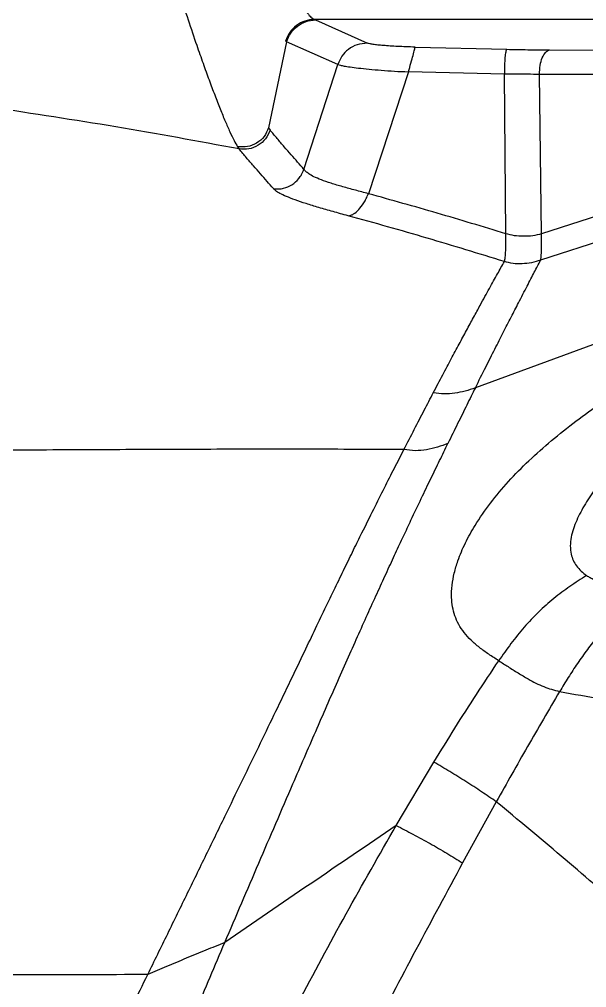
# Model space of a CAD drawing. Extents: x 400 to 501, y 484 to 634.
# Drawn here: x 461.02 to 468.83, y 574.96 to 588.31 of the extents above; entities that cross this region are included whole.
import ezdxf

# ---------------------------------------------------------------- set-up
doc = ezdxf.new("R2010")
doc.units = 0
doc.header["$MEASUREMENT"] = 0
doc.layers.add('DIM', color=3, linetype='Continuous')
doc.layers.add('GEOMETRY', color=3, linetype='Continuous', lineweight=25)

# ---------------------------------------------------------------- blocks, each defined once
blk = doc.blocks.new('2026 GRANDEE')
at = {"layer": 'GEOMETRY', "ltscale": 16}
for p, q in [((14.654, -8.53), (14.67, -8.538)), ((25.286, -8.53), (14.654, -8.53)), ((14.273, -8.839), (14.026, -10.025)), ((14.273, -8.839), (14.257, -8.828)), ((16.046, -8.912), (17.306, -8.942)), ((17.895, -8.95), (24.327, -8.966)), ((14.512, -10.597), (14.98, -9.15)), ((15.95, -9.252), (15.4, -10.933)), ((17.273, -9.284), (15.95, -9.252)), ((17.293, -11.485), (17.273, -9.284)), ((24.538, -9.305), (17.757, -9.288)), ((17.786, -11.486), (17.757, -9.288)), ((24.538, -9.305), (17.786, -11.486)), ((24.733, -9.592), (17.771, -11.851)), ((14.026, -10.025), (14.045, -10.055)), ((13.599, -10.285), (13.619, -10.316)), ((21.839, -11.776), (16.873, -13.609)), ((15.783, -19.64), (16.303, -18.767)), ((17.162, -19.315), (16.697, -20.158))]:
    blk.add_line(p, q, dxfattribs=at)
at = {"layer": 'GEOMETRY', "ltscale": 16, "flags": 128}
for points in [[(14.67, -8.538), (15.028, -8.697), (15.388, -8.857)], [(14.98, -9.15), (14.626, -8.994), (14.273, -8.839)]]:
    blk.add_lwpolyline(points, dxfattribs=at)
at = {"layer": 'GEOMETRY', "ltscale": 16}
for points, knots in [([(12.289, -6.464), (12.314, -6.554), (12.365, -6.733), (12.442, -6.999), (12.519, -7.259), (12.595, -7.513), (12.687, -7.815), (12.795, -8.16), (12.917, -8.538), (13.026, -8.862), (13.122, -9.137), (13.205, -9.366), (13.284, -9.576), (13.358, -9.767), (13.428, -9.937), (13.493, -10.084), (13.551, -10.205), (13.583, -10.258), (13.599, -10.285)], [0, 0, 0, 0, 0.0505102, 0.1007439, 0.1511442, 0.2007042, 0.2497161, 0.3322114, 0.4138029, 0.4954936, 0.5572359, 0.6188505, 0.679462, 0.7411536, 0.8045184, 0.867997, 0.9338919, 1, 1, 1, 1]), ([(14.231, -7.584), (14.249, -7.647), (14.287, -7.774), (14.344, -7.957), (14.4, -8.127), (14.459, -8.272), (14.518, -8.384), (14.573, -8.462), (14.62, -8.512), (14.643, -8.524), (14.654, -8.53)], [0, 0, 0, 0, 0.129064, 0.264309, 0.400795, 0.536564, 0.666406, 0.784291, 0.89571, 1, 1, 1, 1]), ([(14.654, -8.53), (14.61, -8.534), (14.523, -8.544), (14.405, -8.609), (14.309, -8.704), (14.274, -8.786), (14.257, -8.828)], [0, 0, 0, 0, 0.249897, 0.499805, 0.74982, 1, 1, 1, 1]), ([(14.273, -8.839), (14.29, -8.797), (14.324, -8.714), (14.42, -8.618), (14.538, -8.552), (14.626, -8.542), (14.67, -8.538)], [0, 0, 0, 0, 0.250179, 0.500195, 0.750104, 1, 1, 1, 1]), ([(15.388, -8.857), (15.339, -8.861), (15.245, -8.869), (15.123, -8.937), (15.029, -9.031), (14.996, -9.11), (14.98, -9.15)], [0, 0, 0, 0, 0.271864, 0.52325, 0.76229, 1, 1, 1, 1]), ([(16.046, -8.912), (16.003, -8.91), (15.918, -8.908), (15.802, -8.903), (15.697, -8.897), (15.605, -8.89), (15.527, -8.883), (15.464, -8.875), (15.414, -8.866), (15.397, -8.86), (15.388, -8.857)], [0, 0, 0, 0, 0.1280986, 0.2538685, 0.377696, 0.5004747, 0.6230256, 0.746405, 0.8719338, 1, 1, 1, 1]), ([(15.95, -9.252), (15.962, -9.211), (15.988, -9.128), (16.017, -9.018), (16.033, -8.953), (16.042, -8.921), (16.044, -8.915), (16.046, -8.912)], [0, 0, 0, 0, 0.236095, 0.473989, 0.726071, 0.860483, 1, 1, 1, 1]), ([(17.306, -8.942), (17.303, -8.945), (17.298, -8.952), (17.289, -8.985), (17.28, -9.049), (17.274, -9.157), (17.273, -9.242), (17.273, -9.284)], [0, 0, 0, 0, 0.140233, 0.274257, 0.524894, 0.762787, 1, 1, 1, 1]), ([(17.306, -8.942), (17.402, -8.944), (17.594, -8.948), (17.795, -8.949), (17.895, -8.95)], [0, 0, 0, 0, 0.4991302, 1, 1, 1, 1]), ([(17.757, -9.288), (17.758, -9.246), (17.761, -9.159), (17.793, -9.053), (17.842, -8.974), (17.877, -8.958), (17.895, -8.95)], [0, 0, 0, 0, 0.236328, 0.474382, 0.726743, 1, 1, 1, 1]), ([(14.98, -9.15), (14.99, -9.154), (15.012, -9.162), (15.063, -9.173), (15.143, -9.185), (15.258, -9.2), (15.405, -9.216), (15.575, -9.231), (15.759, -9.245), (15.886, -9.249), (15.95, -9.252)], [0, 0, 0, 0, 0.12575, 0.250729, 0.375573, 0.500616, 0.625746, 0.750572, 0.875037, 1, 1, 1, 1]), ([(17.757, -9.288), (17.702, -9.288), (17.591, -9.286), (17.429, -9.286), (17.325, -9.285), (17.273, -9.284)], [0, 0, 0, 0, 0.3302541, 0.6705235, 1, 1, 1, 1]), ([(14.026, -10.025), (14.007, -10.066), (13.971, -10.15), (13.864, -10.24), (13.735, -10.293), (13.644, -10.288), (13.599, -10.285)], [0, 0, 0, 0, 0.25027, 0.500293, 0.750158, 1, 1, 1, 1]), ([(14.045, -10.055), (14.027, -10.097), (13.991, -10.181), (13.884, -10.272), (13.755, -10.325), (13.665, -10.319), (13.619, -10.316)], [0, 0, 0, 0, 0.250005, 0.5, 0.749995, 1, 1, 1, 1]), ([(14.512, -10.597), (14.483, -10.564), (14.424, -10.497), (14.334, -10.394), (14.24, -10.286), (14.144, -10.173), (14.078, -10.094), (14.045, -10.055)], [0, 0, 0, 0, 0.186846, 0.381606, 0.582817, 0.789149, 1, 1, 1, 1]), ([(14.091, -10.861), (14.062, -10.828), (14.003, -10.761), (13.912, -10.658), (13.817, -10.55), (13.719, -10.436), (13.653, -10.356), (13.619, -10.316)], [0, 0, 0, 0, 0.186081, 0.380562, 0.581886, 0.788597, 1, 1, 1, 1]), ([(14.091, -10.861), (14.116, -10.864), (14.163, -10.869), (14.251, -10.856), (14.35, -10.815), (14.431, -10.742), (14.484, -10.667), (14.502, -10.621), (14.512, -10.597)], [0, 0, 0, 0, 0.1380797, 0.2663519, 0.5000698, 0.7327461, 0.8611465, 1, 1, 1, 1]), ([(15.4, -10.933), (15.34, -10.917), (15.219, -10.884), (15.043, -10.837), (14.882, -10.789), (14.747, -10.742), (14.644, -10.698), (14.576, -10.659), (14.536, -10.625), (14.52, -10.607), (14.512, -10.597)], [0, 0, 0, 0, 0.124691, 0.249399, 0.374526, 0.499489, 0.624652, 0.750084, 0.875041, 1, 1, 1, 1]), ([(15.119, -11.236), (15.049, -11.217), (14.911, -11.18), (14.715, -11.124), (14.539, -11.069), (14.388, -11.018), (14.266, -10.97), (14.176, -10.928), (14.119, -10.892), (14.101, -10.871), (14.091, -10.861)], [0, 0, 0, 0, 0.125592, 0.250361, 0.375215, 0.500027, 0.624858, 0.749607, 0.874277, 1, 1, 1, 1]), ([(15.119, -11.236), (15.131, -11.235), (15.155, -11.232), (15.204, -11.208), (15.266, -11.155), (15.327, -11.077), (15.371, -11), (15.39, -10.956), (15.4, -10.933)], [0, 0, 0, 0, 0.136963, 0.265266, 0.50079, 0.735265, 0.863138, 1, 1, 1, 1]), ([(17.293, -11.485), (16.979, -11.389), (16.35, -11.197), (15.717, -11.021), (15.4, -10.933)], [0, 0, 0, 0, 0.500319, 1, 1, 1, 1]), ([(17.196, -17.371), (17.149, -17.341), (17.055, -17.281), (16.927, -17.189), (16.813, -17.09), (16.716, -16.984), (16.641, -16.871), (16.588, -16.751), (16.557, -16.627), (16.542, -16.486), (16.549, -16.33), (16.58, -16.161), (16.638, -15.965), (16.732, -15.745), (16.88, -15.478), (17.077, -15.194), (17.325, -14.897), (17.607, -14.611), (17.919, -14.334), (18.256, -14.067), (18.669, -13.764), (19.165, -13.429), (19.746, -13.066), (20.344, -12.72), (20.958, -12.386), (21.584, -12.064), (22.222, -11.751), (22.868, -11.447), (23.305, -11.252), (23.523, -11.154)], [0, 0, 0, 0, 0.015124, 0.030282, 0.045508, 0.060821, 0.076186, 0.091589, 0.107048, 0.122539, 0.143196, 0.163867, 0.18457, 0.215706, 0.246892, 0.288529, 0.330189, 0.37188, 0.413634, 0.455445, 0.497285, 0.56014, 0.623043, 0.685975, 0.74879, 0.811636, 0.874521, 0.937336, 1, 1, 1, 1]), ([(17.273, -11.868), (16.919, -11.759), (16.205, -11.538), (15.483, -11.337), (15.119, -11.236)], [0, 0, 0, 0, 0.4947185, 1, 1, 1, 1]), ([(17.273, -11.868), (17.276, -11.857), (17.283, -11.835), (17.29, -11.746), (17.294, -11.628), (17.294, -11.532), (17.293, -11.485)], [0, 0, 0, 0, 0.24814, 0.50053, 0.752607, 1, 1, 1, 1]), ([(17.786, -11.486), (17.745, -11.497), (17.663, -11.518), (17.535, -11.522), (17.41, -11.515), (17.332, -11.495), (17.293, -11.485)], [0, 0, 0, 0, 0.2465865, 0.495414, 0.7501745, 1, 1, 1, 1]), ([(17.771, -11.851), (17.773, -11.841), (17.779, -11.821), (17.784, -11.734), (17.787, -11.62), (17.786, -11.53), (17.786, -11.486)], [0, 0, 0, 0, 0.2495403, 0.5042562, 0.7565992, 1, 1, 1, 1]), ([(16.294, -13.676), (16.338, -13.592), (16.427, -13.424), (16.542, -13.207), (16.65, -13.005), (16.753, -12.815), (16.849, -12.637), (16.957, -12.438), (17.07, -12.232), (17.18, -12.034), (17.242, -11.923), (17.273, -11.868)], [0, 0, 0, 0, 0.093425, 0.186624, 0.280103, 0.372478, 0.46488, 0.558385, 0.705433, 0.852729, 1, 1, 1, 1]), ([(16.873, -13.609), (16.922, -13.511), (17.019, -13.316), (17.143, -13.072), (17.259, -12.844), (17.368, -12.631), (17.479, -12.414), (17.588, -12.203), (17.688, -12.01), (17.743, -11.904), (17.771, -11.851)], [0, 0, 0, 0, 0.112049, 0.224027, 0.335651, 0.446279, 0.558387, 0.705436, 0.852735, 1, 1, 1, 1]), ([(17.771, -11.851), (17.73, -11.863), (17.647, -11.887), (17.52, -11.902), (17.391, -11.899), (17.312, -11.878), (17.273, -11.868)], [0, 0, 0, 0, 0.249251, 0.499965, 0.752662, 1, 1, 1, 1]), ([(23.244, -11.796), (23.038, -11.88), (22.627, -12.049), (22.032, -12.33), (21.463, -12.638), (20.922, -12.97), (20.403, -13.319), (19.945, -13.651), (19.548, -13.963), (19.208, -14.254), (18.894, -14.557), (18.645, -14.839), (18.456, -15.094), (18.319, -15.32), (18.233, -15.513), (18.19, -15.669), (18.177, -15.787), (18.187, -15.894), (18.218, -15.986), (18.264, -16.064), (18.327, -16.135), (18.38, -16.176), (18.406, -16.197)], [0, 0, 0, 0, 0.083695, 0.167491, 0.251186, 0.335009, 0.418849, 0.502597, 0.565308, 0.627921, 0.690404, 0.752843, 0.794402, 0.835856, 0.877165, 0.897814, 0.918431, 0.938954, 0.954309, 0.969614, 0.984839, 1, 1, 1, 1]), ([(16.873, -13.609), (16.826, -13.625), (16.734, -13.656), (16.59, -13.686), (16.442, -13.698), (16.344, -13.683), (16.294, -13.676)], [0, 0, 0, 0, 0.25273, 0.502962, 0.750676, 1, 1, 1, 1]), ([(16.873, -13.609), (16.834, -13.686), (16.758, -13.841), (16.631, -14.098), (16.54, -14.283), (16.496, -14.375)], [0, 0, 0, 0, 0.334128, 0.668064, 1, 1, 1, 1]), ([(15.889, -14.46), (15.937, -14.366), (16.034, -14.177), (16.171, -13.913), (16.253, -13.755), (16.294, -13.676)], [0, 0, 0, 0, 0.331938, 0.665874, 1, 1, 1, 1]), ([(13.422, -21.255), (13.5, -21.073), (13.655, -20.709), (13.89, -20.161), (14.125, -19.613), (14.335, -19.126), (14.518, -18.703), (14.674, -18.345), (14.828, -17.992), (14.979, -17.648), (15.127, -17.315), (15.269, -16.995), (15.405, -16.691), (15.536, -16.405), (15.659, -16.135), (15.775, -15.884), (15.885, -15.65), (16.004, -15.396), (16.13, -15.13), (16.26, -14.859), (16.382, -14.608), (16.458, -14.452), (16.496, -14.375)], [0, 0, 0, 0, 0.062284, 0.124665, 0.187124, 0.249599, 0.291261, 0.332961, 0.374709, 0.416487, 0.45828, 0.500074, 0.541855, 0.583616, 0.625358, 0.667066, 0.708763, 0.750455, 0.812927, 0.875306, 0.937693, 1, 1, 1, 1]), ([(16.496, -14.375), (16.447, -14.393), (16.352, -14.428), (16.202, -14.464), (16.046, -14.482), (15.942, -14.467), (15.889, -14.46)], [0, 0, 0, 0, 0.253421, 0.503594, 0.750707, 1, 1, 1, 1]), ([(15.889, -14.46), (15.447, -14.458), (14.565, -14.454), (13.231, -14.456), (11.892, -14.461), (10.546, -14.468), (9.195, -14.477), (7.841, -14.487), (6.485, -14.496), (5.58, -14.501), (5.127, -14.503)], [0, 0, 0, 0, 0.125621, 0.250691, 0.375647, 0.500737, 0.625888, 0.750783, 0.875435, 1, 1, 1, 1]), ([(12.361, -21.696), (12.452, -21.509), (12.635, -21.134), (12.91, -20.571), (13.184, -20.007), (13.44, -19.482), (13.675, -18.997), (13.889, -18.554), (14.1, -18.119), (14.304, -17.694), (14.489, -17.309), (14.654, -16.963), (14.802, -16.654), (14.942, -16.364), (15.073, -16.093), (15.197, -15.839), (15.332, -15.565), (15.475, -15.277), (15.622, -14.983), (15.76, -14.712), (15.846, -14.544), (15.889, -14.46)], [0, 0, 0, 0, 0.062285, 0.124667, 0.187129, 0.249608, 0.299607, 0.349665, 0.399784, 0.449928, 0.500078, 0.541859, 0.583619, 0.625361, 0.667068, 0.708765, 0.750456, 0.812928, 0.875306, 0.937693, 1, 1, 1, 1]), ([(18.034, -17.795), (18.23, -17.83), (18.62, -17.901), (19.216, -17.964), (19.819, -17.996), (20.359, -17.995), (20.835, -17.975), (21.245, -17.945), (21.656, -17.903), (22.069, -17.849), (22.481, -17.781), (22.858, -17.701), (23.195, -17.607), (23.49, -17.503), (23.773, -17.378), (24.04, -17.233), (24.288, -17.074), (24.515, -16.903), (24.719, -16.721), (24.919, -16.51), (25.105, -16.269), (25.269, -15.998), (25.4, -15.722), (25.504, -15.442), (25.586, -15.159), (25.622, -14.968), (25.64, -14.872)], [0, 0, 0, 0, 0.062267, 0.124605, 0.187008, 0.24945, 0.291048, 0.332625, 0.374198, 0.415776, 0.457378, 0.499121, 0.530444, 0.561737, 0.593031, 0.62439, 0.655783, 0.68718, 0.718531, 0.749858, 0.791595, 0.833291, 0.874955, 0.916638, 0.95833, 1, 1, 1, 1]), ([(18.406, -16.197), (18.328, -16.246), (18.175, -16.342), (17.953, -16.507), (17.741, -16.695), (17.543, -16.906), (17.361, -17.133), (17.251, -17.292), (17.196, -17.371)], [0, 0, 0, 0, 0.171676, 0.338758, 0.50354, 0.668422, 0.834472, 1, 1, 1, 1]), ([(18.406, -16.197), (18.422, -16.206), (18.455, -16.225), (18.522, -16.257), (18.628, -16.305), (18.786, -16.365), (18.985, -16.428), (19.131, -16.462), (19.203, -16.478)], [0, 0, 0, 0, 0.069284, 0.146833, 0.270342, 0.492873, 0.748565, 1, 1, 1, 1]), ([(19.203, -16.478), (19.146, -16.517), (19.032, -16.592), (18.865, -16.721), (18.706, -16.868), (18.555, -17.035), (18.413, -17.216), (18.279, -17.406), (18.153, -17.599), (18.073, -17.73), (18.034, -17.795)], [0, 0, 0, 0, 0.126184, 0.247581, 0.3678, 0.490365, 0.616676, 0.745605, 0.874335, 1, 1, 1, 1]), ([(16.303, -18.767), (16.399, -18.611), (16.591, -18.299), (16.888, -17.833), (17.093, -17.525), (17.196, -17.371)], [0, 0, 0, 0, 0.333344, 0.666739, 1, 1, 1, 1]), ([(17.196, -17.371), (17.238, -17.398), (17.326, -17.453), (17.461, -17.539), (17.623, -17.636), (17.811, -17.735), (17.961, -17.775), (18.034, -17.795)], [0, 0, 0, 0, 0.161303, 0.33242, 0.502503, 0.753887, 1, 1, 1, 1]), ([(18.034, -17.795), (17.886, -18.048), (17.589, -18.554), (17.304, -19.061), (17.162, -19.315)], [0, 0, 0, 0, 0.4999238, 1, 1, 1, 1]), ([(17.162, -19.315), (17.095, -19.269), (16.958, -19.175), (16.743, -19.035), (16.522, -18.9), (16.375, -18.811), (16.303, -18.767)], [0, 0, 0, 0, 0.245596, 0.499003, 0.75341, 1, 1, 1, 1]), ([(24.258, -25.848), (23.966, -25.558), (23.383, -24.977), (22.5, -24.119), (21.615, -23.272), (20.728, -22.441), (19.839, -21.628), (18.95, -20.834), (18.06, -20.061), (17.461, -19.563), (17.162, -19.315)], [0, 0, 0, 0, 0.126666, 0.253138, 0.379233, 0.504793, 0.629693, 0.75386, 0.877276, 1, 1, 1, 1]), ([(11.89, -27.019), (12.097, -26.612), (12.511, -25.798), (13.139, -24.566), (13.776, -23.33), (14.424, -22.093), (15.087, -20.858), (15.551, -20.046), (15.783, -19.64)], [0, 0, 0, 0, 0.1667417, 0.3334733, 0.5001612, 0.6668196, 0.8334331, 1, 1, 1, 1]), ([(15.783, -19.64), (15.389, -19.909), (14.602, -20.446), (13.815, -20.986), (13.422, -21.255)], [0, 0, 0, 0, 0.501305, 1, 1, 1, 1]), ([(15.783, -19.64), (15.86, -19.68), (16.016, -19.763), (16.251, -19.89), (16.48, -20.023), (16.626, -20.114), (16.697, -20.158)], [0, 0, 0, 0, 0.247556, 0.501244, 0.753677, 1, 1, 1, 1]), ([(16.697, -20.158), (16.482, -20.557), (16.051, -21.355), (15.422, -22.556), (14.802, -23.755), (14.193, -24.949), (13.593, -26.137), (13.2, -26.919), (13.004, -27.311)], [0, 0, 0, 0, 0.166569, 0.333183, 0.499842, 0.666529, 0.833259, 1, 1, 1, 1]), ([(11.06, -26.923), (11.187, -26.614), (11.44, -25.996), (11.826, -25.059), (12.218, -24.115), (12.614, -23.166), (13.016, -22.212), (13.287, -21.574), (13.422, -21.255)], [0, 0, 0, 0, 0.166544, 0.333162, 0.499798, 0.666445, 0.833237, 1, 1, 1, 1]), ([(13.422, -21.255), (13.335, -21.29), (13.158, -21.362), (12.89, -21.472), (12.623, -21.584), (12.447, -21.659), (12.361, -21.696)], [0, 0, 0, 0, 0.246338, 0.500109, 0.753789, 1, 1, 1, 1]), ([(12.361, -21.696), (11.787, -21.699), (10.638, -21.703), (8.906, -21.701), (7.17, -21.696), (5.43, -21.69), (3.686, -21.684), (1.939, -21.68), (0.19, -21.678), (-1.559, -21.679), (-3.306, -21.683), (-5.049, -21.689), (-6.79, -21.695), (-8.527, -21.7), (-10.261, -21.703), (-11.411, -21.7), (-11.985, -21.698)], [0, 0, 0, 0, 0.071445, 0.143005, 0.214422, 0.285757, 0.357115, 0.428544, 0.500027, 0.571498, 0.642905, 0.714248, 0.785575, 0.856986, 0.928543, 1, 1, 1, 1]), ([(9.866, -26.787), (10.002, -26.508), (10.273, -25.95), (10.686, -25.107), (11.103, -24.26), (11.521, -23.409), (11.941, -22.554), (12.221, -21.982), (12.361, -21.696)], [0, 0, 0, 0, 0.166543, 0.333161, 0.499798, 0.666445, 0.833237, 1, 1, 1, 1])]:
    blk.add_open_spline(points, degree=3, knots=knots, dxfattribs=at)
at = {"layer": 'GEOMETRY'}
blk.add_open_spline([(13.619, -10.316), (13.053, -10.211), (11.92, -10.002), (10.781, -9.83), (10.211, -9.744)], degree=3, knots=[0, 0, 0, 0, 0.4995052, 1, 1, 1, 1], dxfattribs=at)

msp = doc.modelspace()

# ---------------------------------------------------------------- block references
at = {"layer": 'DIM'}
msp.add_blockref('2026 GRANDEE', (450.425, 596.84), dxfattribs=at)

doc.saveas('drawing.dxf')
